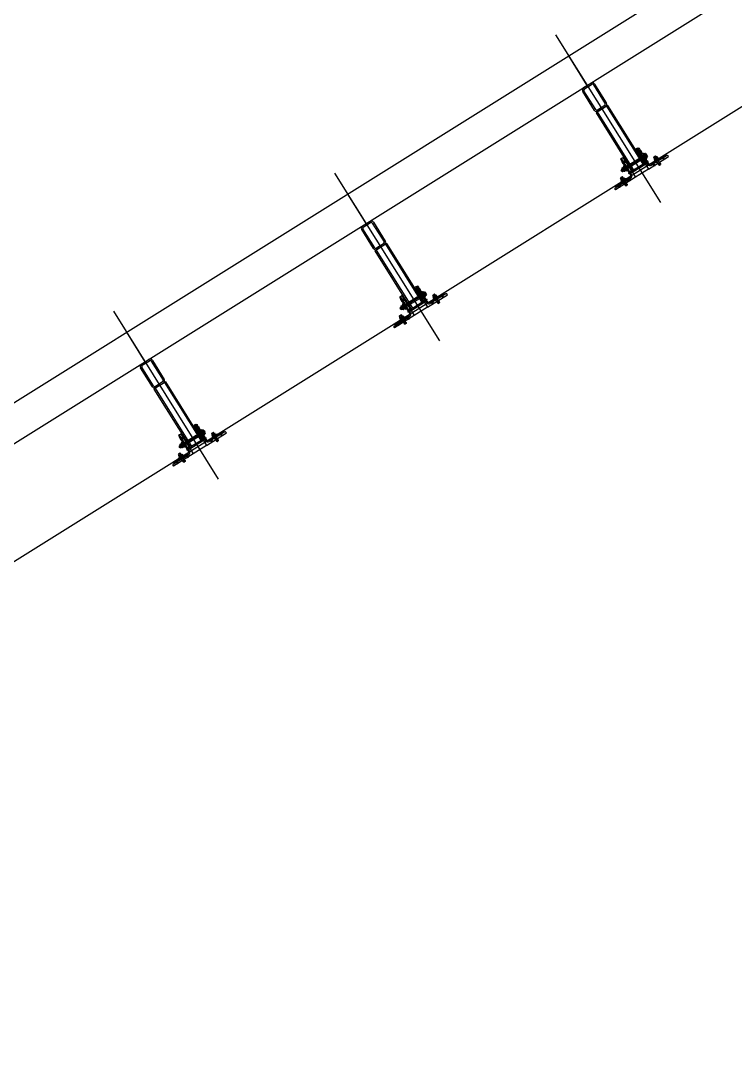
# Model space of a CAD drawing. Extents: x 809487 to 809680, y 818779 to 819225.
# Drawn here: x 809531.43 to 809535.54, y 819038.78 to 819044.81 of the extents above; entities that cross this region are included whole.
import ezdxf

# ---------------------------------------------------------------- set-up
doc = ezdxf.new("R2010")
doc.units = 0
for name, color, linetype in [('Default', 7, 'Continuous'), ('F-Glazing', 7, 'Continuous'), ('MAJ223__', 7, 'Continuous'), ('MAJ292_1', 7, 'Continuous'), ('MAJ292__', 7, 'Continuous'), ('MAJ314__scope', 7, 'Continuous'), ('MAJ318__', 7, 'Continuous'), ('MAJ322__', 7, 'Continuous'), ('MAJ325__', 7, 'Continuous'), ('MAJ520__', 7, 'Continuous'), ('WELDING', 7, 'Continuous')]:
    doc.layers.add(name, color=color, linetype=linetype)

# ---------------------------------------------------------------- blocks, each defined once
blk = doc.blocks.new('A$C62E2240C')
at = {"layer": 'MAJ223__'}
for p, q in [((-0.005, -0.01), (0.0181, -0.01)), ((0.005, -0.0058), (0.0135, -0.0058)), ((0.005, -0.0142), (0.0135, -0.0142)), ((0.0127, -0.005), (0.0127, -0.015))]:
    blk.add_line(p, q, dxfattribs=at)
blk.add_lwpolyline([(0, 0), (0.005, -0.005), (0.005, -0.015), (0, -0.02)], close=True, dxfattribs=at)
for points in [[(0, -0.0113), (0.0033, -0.0113), (0.0033, -0.0088), (0, -0.0088)], [(0.005, -0.005), (0.0127, -0.005), (0.0135, -0.0058), (0.0135, -0.0142), (0.0127, -0.015), (0.005, -0.015)]]:
    blk.add_lwpolyline(points, dxfattribs=at)
blk = doc.blocks.new('TM12NUT')
at = {"layer": 'Default'}
for p, q in [((0.0078, 0), (-0.0078, 0)), ((-0.0104, -0.0015), (-0.0104, -0.0085)), ((-0.0078, -0.01), (0.0078, -0.01)), ((-0.0052, -0.0085), (-0.0052, -0.0015)), ((0.0052, -0.0085), (0.0052, -0.0015)), ((0.0104, -0.0085), (0.0104, -0.0015))]:
    blk.add_line(p, q, dxfattribs=at)
for centre, radius, start, end in [((0, -0.0098), 0.00979, 57.79577, 122.20423), ((0.0078, -0.003), 0.00301, 30, 150), ((-0.0078, -0.003), 0.00301, 30, 150), ((-0.0078, -0.007), 0.00301, 210, 330), ((0, -0.0002), 0.00979, 237.79577, 302.20423), ((0.0078, -0.007), 0.00301, 210, 330)]:
    blk.add_arc(centre, radius, start, end, dxfattribs=at)
blk = doc.blocks.new('M12_WASH')
at = {"layer": 'Default'}
for p, q in [((0.0025, 0.0016), (0, 0.0009)), ((0, -0.0016), (0.0025, -0.0009))]:
    blk.add_line(p, q, dxfattribs=at)
blk.add_lwpolyline([(0, -0.012), (0.0025, -0.012), (0.0025, 0.012), (0, 0.012)], close=True, dxfattribs=at)
blk = doc.blocks.new('A$C392C4054')
at = {"layer": 'Default'}
for p, q in [((0.013, 0.05), (0, 0.05)), ((0.013, 0.047), (0, 0.047)), ((0.0016, 0.0468), (0.0016, 0)), ((0.0114, 0.0468), (0.0114, 0))]:
    blk.add_line(p, q, dxfattribs=at)
at = {"layer": 'MAJ292_1'}
for p, q in [((0.0005, 0.047), (0.0005, 0.0468)), ((0.0125, 0.047), (0.0125, 0.0468))]:
    blk.add_line(p, q, dxfattribs=at)
at = {"layer": 'MAJ318__'}
for p, q in [((0, 0.0517), (0.003, 0.057)), ((0, 0.0468), (0, 0.0517)), ((0.013, 0.0515), (0, 0.0515)), ((0.013, 0.0468), (0, 0.0468)), ((0.0005, 0.0468), (0.0005, 0.0011)), ((0.0005, 0.0011), (0.0016, 0)), ((0.0125, 0.0011), (0.0005, 0.0011)), ((0.0054, 0), (0.0016, 0)), ((0.01, 0.057), (0.003, 0.057)), ((0.0065, 0.0011), (0.0054, 0)), ((0.0065, 0.0011), (0.0076, 0)), ((0.0114, 0), (0.0076, 0)), ((0.013, 0.0517), (0.01, 0.057)), ((0.0114, 0), (0.0125, 0.0011)), ((0.0125, 0.0468), (0.0125, 0.0011)), ((0.013, 0.0468), (0.013, 0.0517))]:
    blk.add_line(p, q, dxfattribs=at)
blk = doc.blocks.new('M06MC13')
at = {"layer": 'Default'}
for p, q in [((-0.005, 0), (0.018, 0)), ((0.003, 0.0025), (0.013, 0.0025)), ((0.0125, -0.003), (0.0125, 0.003)), ((0.003, -0.0025), (0.013, -0.0025))]:
    blk.add_line(p, q, dxfattribs=at)
blk.add_lwpolyline([(0, -0.006), (0.003, -0.003), (0.003, 0.003), (0, 0.006)], close=True, dxfattribs=at)
for points in [[(0, 0.00075), (0.002, 0.00075), (0.002, -0.00075), (0, -0.00075)], [(0.003, -0.003), (0.0125, -0.003), (0.013, -0.0025), (0.013, 0.0025), (0.0125, 0.003), (0.003, 0.003)]]:
    blk.add_lwpolyline(points, dxfattribs=at)
blk = doc.blocks.new('M12HB160')
at = {"layer": 'Default'}
for p, q in [((-0.013, 0), (0.165, 0)), ((0.125, 0.005), (0.16, 0.005)), ((0.159, -0.006), (0.159, 0.006)), ((0.125, -0.005), (0.16, -0.005))]:
    blk.add_line(p, q, dxfattribs=at)
blk.add_lwpolyline([(-0.0065, -0.012), (-0.008, -0.0105), (-0.008, 0.0105), (-0.0065, 0.012), (0, 0.012), (0, -0.012)], close=True, dxfattribs=at)
for points in [[(-0.0064, 0.006), (0, 0.006), (0, 0.012), (-0.0064, 0.012)], [(0, -0.006), (0.159, -0.006), (0.16, -0.005), (0.16, 0.005), (0.159, 0.006), (0, 0.006)], [(0.124, -0.006), (0.125, -0.005), (0.125, 0.005), (0.124, 0.006)], [(-0.0064, -0.012), (0, -0.012), (0, -0.006), (-0.0064, -0.006)]]:
    blk.add_lwpolyline(points, dxfattribs=at)
for centre, radius, start, end in [((-0.0044, 0.009), 0.0036, 123.62643, 236.37357), ((0.004, 0), 0.012, 150, 210), ((-0.0044, -0.009), 0.0036, 123.62643, 236.37357)]:
    blk.add_arc(centre, radius, start, end, dxfattribs=at)
blk = doc.blocks.new('M12_NUT1')
at = {"layer": 'Default'}
blk.add_lwpolyline([(0.01, 0.0105), (0.01, -0.0105), (0.0085, -0.012), (0.0015, -0.012), (0, -0.0105), (0, 0.0105), (0.0015, 0.012), (0.0085, 0.012)], close=True, dxfattribs=at)
for points in [[(0.0016, 0.006), (0.0084, 0.006)], [(0.0016, 0.006), (0.0084, 0.006)], [(0.0084, -0.006), (0.0016, -0.006)], [(0.0084, -0.006), (0.0016, -0.006)]]:
    blk.add_lwpolyline(points, dxfattribs=at)
for centre, radius, start, end in [((0.0036, 0.009), 0.0036, 123.62643, 236.37357), ((0.012, 0), 0.012, 150, 210), ((0.0064, 0.009), 0.0036, 303.62643, 56.37357), ((-0.002, 0), 0.012, 330, 30), ((0.0036, -0.009), 0.0036, 123.62643, 236.37357), ((0.0064, -0.009), 0.0036, 303.62643, 56.37357)]:
    blk.add_arc(centre, radius, start, end, dxfattribs=at)

msp = doc.modelspace()

# ---------------------------------------------------------------- linework, layer by layer
at = {"layer": 'F-Glazing'}
for p, q in [((809534.5111, 819044.7326), (809535.1142, 819043.7675)), ((809534.9588, 819043.9557), (809535.0131, 819043.9896)), ((809533.239, 819043.9377), (809533.8421, 819042.9726)), ((809535.0463, 819043.9609), (809534.97, 819043.9132)), ((809535.0463, 819043.9609), (809535.0463, 819043.9609)), ((809533.6867, 819043.1608), (809533.741, 819043.1947)), ((809531.967, 819043.1428), (809532.57, 819042.1777)), ((809533.7743, 819043.166), (809533.698, 819043.1184)), ((809533.7743, 819043.166), (809533.7743, 819043.166)), ((809532.4147, 819042.366), (809532.4689, 819042.3999)), ((809532.5022, 819042.3712), (809532.4259, 819042.3235)), ((809532.5022, 819042.3712), (809532.5022, 819042.3712))]:
    msp.add_line(p, q, dxfattribs=at)
for points in [[(809535.0241, 819043.9871), (809535.0283, 819043.9897), (809534.9712, 819044.0717), (809534.9755, 819044.0743)], [(809534.9563, 819043.9447), (809534.952, 819043.942), (809534.9034, 819044.0293), (809534.8992, 819044.0267)], [(809533.752, 819043.1922), (809533.7563, 819043.1948), (809533.6992, 819043.2768), (809533.7034, 819043.2795)], [(809533.6842, 819043.1498), (809533.68, 819043.1472), (809533.6313, 819043.2344), (809533.6271, 819043.2318)], [(809532.48, 819042.3973), (809532.4842, 819042.4), (809532.4271, 819042.4819), (809532.4313, 819042.4846)], [(809532.4121, 819042.3549), (809532.4079, 819042.3523), (809532.3592, 819042.4395), (809532.355, 819042.4369)]]:
    msp.add_lwpolyline(points, close=True, dxfattribs=at)
at = {"layer": 'MAJ223__'}
for points in [[(809535.0113, 819044.05), (809535.0109, 819044.0479), (809535.0129, 819044.0475), (809535.0124, 819044.0454), (809535.0145, 819044.0449), (809535.014, 819044.0428), (809535.0161, 819044.0424), (809535.0156, 819044.0403), (809535.0177, 819044.0398), (809535.0172, 819044.0378), (809535.0193, 819044.0373), (809535.0188, 819044.0352), (809535.0209, 819044.0347), (809535.0204, 819044.0327), (809535.0225, 819044.0322), (809535.022, 819044.0301), (809535.024, 819044.0296), (809535.0236, 819044.0276), (809535.0256, 819044.0271), (809535.0252, 819044.025), (809535.0272, 819044.0246), (809535.0267, 819044.0225), (809535.0288, 819044.022), (809535.0283, 819044.0199), (809535.0304, 819044.0195), (809535.0299, 819044.0174), (809535.0248, 819044.0142), (809535.0042, 819044.0473), (809535.0093, 819044.0505)], [(809534.9053, 819043.9838), (809534.9074, 819043.9833), (809534.9069, 819043.9812), (809534.909, 819043.9807), (809534.9085, 819043.9787), (809534.9106, 819043.9782), (809534.9101, 819043.9761), (809534.9122, 819043.9756), (809534.9117, 819043.9736), (809534.9137, 819043.9731), (809534.9133, 819043.971), (809534.9153, 819043.9706), (809534.9149, 819043.9685), (809534.9169, 819043.968), (809534.9164, 819043.9659), (809534.9185, 819043.9655), (809534.918, 819043.9634), (809534.9201, 819043.9629), (809534.9196, 819043.9609), (809534.9217, 819043.9604), (809534.9212, 819043.9583), (809534.9233, 819043.9578), (809534.9228, 819043.9558), (809534.9249, 819043.9553), (809534.9244, 819043.9532), (809534.9265, 819043.9527), (809534.9316, 819043.9559), (809534.9109, 819043.989), (809534.9058, 819043.9858)], [(809533.7393, 819043.2551), (809533.7388, 819043.253), (809533.7408, 819043.2526), (809533.7404, 819043.2505), (809533.7424, 819043.25), (809533.742, 819043.248), (809533.744, 819043.2475), (809533.7435, 819043.2454), (809533.7456, 819043.2449), (809533.7451, 819043.2429), (809533.7472, 819043.2424), (809533.7467, 819043.2403), (809533.7488, 819043.2399), (809533.7483, 819043.2378), (809533.7504, 819043.2373), (809533.7499, 819043.2352), (809533.752, 819043.2348), (809533.7515, 819043.2327), (809533.7536, 819043.2322), (809533.7531, 819043.2302), (809533.7552, 819043.2297), (809533.7547, 819043.2276), (809533.7567, 819043.2271), (809533.7563, 819043.2251), (809533.7583, 819043.2246), (809533.7579, 819043.2225), (809533.7528, 819043.2193), (809533.7321, 819043.2524), (809533.7372, 819043.2556)], [(809533.6332, 819043.1889), (809533.6353, 819043.1884), (809533.6348, 819043.1863), (809533.6369, 819043.1859), (809533.6364, 819043.1838), (809533.6385, 819043.1833), (809533.638, 819043.1812), (809533.6401, 819043.1808), (809533.6396, 819043.1787), (809533.6417, 819043.1782), (809533.6412, 819043.1762), (809533.6433, 819043.1757), (809533.6428, 819043.1736), (809533.6449, 819043.1731), (809533.6444, 819043.1711), (809533.6464, 819043.1706), (809533.646, 819043.1685), (809533.648, 819043.168), (809533.6476, 819043.166), (809533.6496, 819043.1655), (809533.6491, 819043.1634), (809533.6512, 819043.163), (809533.6507, 819043.1609), (809533.6528, 819043.1604), (809533.6523, 819043.1583), (809533.6544, 819043.1579), (809533.6595, 819043.161), (809533.6388, 819043.1941), (809533.6337, 819043.1909)], [(809532.4672, 819042.4602), (809532.4667, 819042.4582), (809532.4688, 819042.4577), (809532.4683, 819042.4556), (809532.4704, 819042.4551), (809532.4699, 819042.4531), (809532.472, 819042.4526), (809532.4715, 819042.4505), (809532.4735, 819042.4501), (809532.4731, 819042.448), (809532.4751, 819042.4475), (809532.4747, 819042.4454), (809532.4767, 819042.445), (809532.4762, 819042.4429), (809532.4783, 819042.4424), (809532.4778, 819042.4404), (809532.4799, 819042.4399), (809532.4794, 819042.4378), (809532.4815, 819042.4373), (809532.481, 819042.4353), (809532.4831, 819042.4348), (809532.4826, 819042.4327), (809532.4847, 819042.4323), (809532.4842, 819042.4302), (809532.4863, 819042.4297), (809532.4858, 819042.4276), (809532.4807, 819042.4245), (809532.46, 819042.4575), (809532.4651, 819042.4607)], [(809532.3612, 819042.394), (809532.3632, 819042.3935), (809532.3628, 819042.3915), (809532.3648, 819042.391), (809532.3644, 819042.3889), (809532.3664, 819042.3884), (809532.3659, 819042.3864), (809532.368, 819042.3859), (809532.3675, 819042.3838), (809532.3696, 819042.3833), (809532.3691, 819042.3813), (809532.3712, 819042.3808), (809532.3707, 819042.3787), (809532.3728, 819042.3783), (809532.3723, 819042.3762), (809532.3744, 819042.3757), (809532.3739, 819042.3736), (809532.376, 819042.3732), (809532.3755, 819042.3711), (809532.3776, 819042.3706), (809532.3771, 819042.3686), (809532.3791, 819042.3681), (809532.3787, 819042.366), (809532.3807, 819042.3655), (809532.3803, 819042.3635), (809532.3823, 819042.363), (809532.3874, 819042.3662), (809532.3667, 819042.3992), (809532.3617, 819042.3961)]]:
    msp.add_lwpolyline(points, close=True, dxfattribs=at)
at = {"layer": 'MAJ292__'}
for p, q in [((809534.7505, 819044.2891), (809534.9631, 819043.9489)), ((809534.8047, 819044.3231), (809535.0173, 819043.9828)), ((809533.4784, 819043.4943), (809533.691, 819043.154)), ((809533.5327, 819043.5282), (809533.7453, 819043.188)), ((809532.2606, 819042.7333), (809532.4732, 819042.3931)), ((809532.2063, 819042.6994), (809532.4189, 819042.3592))]:
    msp.add_line(p, q, dxfattribs=at)
for points in [[(809534.6725, 819044.4291), (809534.7132, 819044.4545)], [(809534.7352, 819044.2985), (809534.6674, 819044.407)], [(809534.742, 819044.3027), (809534.6742, 819044.4113)], [(809534.6767, 819044.4223), (809534.7174, 819044.4477)], [(809534.7284, 819044.4452), (809534.7963, 819044.3366)], [(809534.7352, 819044.4494), (809534.803, 819044.3409)], [(809534.7937, 819044.3256), (809534.753, 819044.3002)], [(809534.798, 819044.3188), (809534.7572, 819044.2934)], [(809534.9833, 819044.0807), (809534.9748, 819044.0754), (809535.0463, 819043.9609), (809535.1608, 819044.0325), (809535.1582, 819044.0367)], [(809535.0416, 819043.9874), (809534.9833, 819044.0807)], [(809535.1513, 819044.0383), (809535.0623, 819043.9827)], [(809534.89, 819044.0224), (809534.8985, 819044.0277), (809534.97, 819043.9132), (809534.8555, 819043.8417), (809534.8529, 819043.8459)], [(809534.9483, 819043.9291), (809534.89, 819044.0224)], [(809534.8545, 819043.8528), (809534.9435, 819043.9085)], [(809533.4631, 819043.5036), (809533.3953, 819043.6121)], [(809533.4004, 819043.6342), (809533.4411, 819043.6596)], [(809533.4699, 819043.5078), (809533.4021, 819043.6164)], [(809533.4046, 819043.6274), (809533.4453, 819043.6528)], [(809533.4564, 819043.6503), (809533.5242, 819043.5417)], [(809533.4631, 819043.6545), (809533.531, 819043.546)], [(809533.5216, 819043.5307), (809533.4809, 819043.5053)], [(809533.5259, 819043.5239), (809533.4852, 819043.4985)], [(809533.7112, 819043.2858), (809533.7027, 819043.2805), (809533.7743, 819043.166), (809533.8888, 819043.2376), (809533.8861, 819043.2418)], [(809533.7695, 819043.1925), (809533.7112, 819043.2858)], [(809533.6179, 819043.2275), (809533.6264, 819043.2328), (809533.698, 819043.1184), (809533.5835, 819043.0468), (809533.5808, 819043.0511)], [(809533.6762, 819043.1343), (809533.6179, 819043.2275)], [(809533.8792, 819043.2434), (809533.7902, 819043.1878)], [(809533.5824, 819043.0579), (809533.6715, 819043.1136)], [(809532.1283, 819042.8393), (809532.169, 819042.8647)], [(809532.1326, 819042.8325), (809532.1733, 819042.858)], [(809532.1843, 819042.8554), (809532.2521, 819042.7469)], [(809532.1911, 819042.8597), (809532.2589, 819042.7511)], [(809532.1911, 819042.7087), (809532.1232, 819042.8173)], [(809532.1978, 819042.7129), (809532.13, 819042.8215)], [(809532.2496, 819042.7358), (809532.2089, 819042.7104)], [(809532.2538, 819042.7291), (809532.2131, 819042.7036)], [(809532.4391, 819042.491), (809532.4307, 819042.4857), (809532.5022, 819042.3712), (809532.6167, 819042.4427), (809532.614, 819042.4469)], [(809532.4974, 819042.3977), (809532.4391, 819042.491)], [(809532.3459, 819042.4327), (809532.3543, 819042.438), (809532.4259, 819042.3235), (809532.3114, 819042.2519), (809532.3087, 819042.2562)], [(809532.4042, 819042.3394), (809532.3459, 819042.4327)], [(809532.6072, 819042.4485), (809532.5181, 819042.3929)], [(809532.3103, 819042.2631), (809532.3994, 819042.3187)]]:
    msp.add_lwpolyline(points, dxfattribs=at)
for points in [[(809534.8115, 819044.3273), (809534.7437, 819044.2849), (809534.9563, 819043.9447), (809535.0241, 819043.9871)], [(809533.5394, 819043.5324), (809533.4716, 819043.49), (809533.6842, 819043.1498), (809533.752, 819043.1922)], [(809532.2674, 819042.7375), (809532.1995, 819042.6951), (809532.4121, 819042.3549), (809532.48, 819042.3973)]]:
    msp.add_lwpolyline(points, close=True, dxfattribs=at)
for centre, radius, start, end in [((809534.7216, 819044.4409), 0.016, 32, 122), ((809534.6809, 819044.4155), 0.016, 122, 212), ((809534.6809, 819044.4155), 0.008, 122, 212), ((809534.7216, 819044.4409), 0.008, 32, 122), ((809534.7895, 819044.3324), 0.008, 302, 32), ((809534.7895, 819044.3324), 0.016, 302, 32), ((809534.7488, 819044.3069), 0.016, 212, 302), ((809534.7488, 819044.3069), 0.008, 212, 302), ((809535.1539, 819044.0341), 0.005, 32, 122), ((809535.0543, 819043.9954), 0.015, 212, 302), ((809534.9356, 819043.9212), 0.015, 302, 32), ((809534.8571, 819043.8486), 0.005, 122, 212), ((809533.4089, 819043.6206), 0.016, 122, 212), ((809533.4089, 819043.6206), 0.008, 122, 212), ((809533.4496, 819043.6461), 0.016, 32, 122), ((809533.4496, 819043.6461), 0.008, 32, 122), ((809533.4767, 819043.5121), 0.016, 212, 302), ((809533.4767, 819043.5121), 0.008, 212, 302), ((809533.5174, 819043.5375), 0.008, 302, 32), ((809533.5174, 819043.5375), 0.016, 302, 32), ((809533.7822, 819043.2005), 0.015, 212, 302), ((809533.8819, 819043.2392), 0.005, 32, 122), ((809533.6635, 819043.1263), 0.015, 302, 32), ((809533.5851, 819043.0537), 0.005, 122, 212), ((809532.1368, 819042.8257), 0.016, 122, 212), ((809532.1368, 819042.8257), 0.008, 122, 212), ((809532.1775, 819042.8512), 0.016, 32, 122), ((809532.1775, 819042.8512), 0.008, 32, 122), ((809532.2046, 819042.7172), 0.016, 212, 302), ((809532.2046, 819042.7172), 0.008, 212, 302), ((809532.2453, 819042.7426), 0.008, 302, 32), ((809532.2453, 819042.7426), 0.016, 302, 32), ((809532.6098, 819042.4443), 0.005, 32, 122), ((809532.5102, 819042.4056), 0.015, 212, 302), ((809532.3914, 819042.3314), 0.015, 302, 32), ((809532.313, 819042.2588), 0.005, 122, 212)]:
    msp.add_arc(centre, radius, start, end, dxfattribs=at)
at = {"layer": 'MAJ314__scope'}
for p, q in [((809534.6928, 819044.4418), (809534.5868, 819044.6114)), ((809533.4207, 819043.6469), (809533.3148, 819043.8165)), ((809532.1487, 819042.852), (809532.0427, 819043.0216))]:
    msp.add_line(p, q, dxfattribs=at)
for points in [[(809539.9295, 819047.9499), (809511.6743, 819030.2941)], [(809540.0355, 819047.7803), (809511.7803, 819030.1244)], [(809539.7694, 819046.9358), (809512.0836, 819029.6358)]]:
    msp.add_lwpolyline(points, dxfattribs=at)
at = {"layer": 'MAJ322__'}
for points in [[(809535.0416, 819043.9874), (809534.9843, 819044.0791), (809534.9907, 819044.0831), (809534.9902, 819044.081), (809534.9923, 819044.0805), (809534.9918, 819044.0785), (809534.9938, 819044.078), (809534.9934, 819044.0759), (809534.9954, 819044.0754), (809534.995, 819044.0734), (809534.997, 819044.0729), (809534.9965, 819044.0708), (809534.9986, 819044.0703), (809534.9981, 819044.0683), (809535.0002, 819044.0678), (809534.9997, 819044.0657), (809535.0018, 819044.0653), (809535.0013, 819044.0632), (809535.0034, 819044.0627), (809535.0029, 819044.0606), (809535.005, 819044.0602), (809535.0045, 819044.0581), (809535.0066, 819044.0576), (809535.0061, 819044.0556), (809535.0081, 819044.0551), (809535.0077, 819044.053), (809535.0097, 819044.0525), (809535.0093, 819044.0505), (809535.0113, 819044.05), (809535.0109, 819044.0479), (809535.0129, 819044.0475), (809535.0124, 819044.0454), (809535.0145, 819044.0449), (809535.014, 819044.0428), (809535.0161, 819044.0424), (809535.0156, 819044.0403), (809535.0177, 819044.0398), (809535.0172, 819044.0378), (809535.0193, 819044.0373), (809535.0188, 819044.0352), (809535.0209, 819044.0347), (809535.0204, 819044.0327), (809535.0225, 819044.0322), (809535.022, 819044.0301), (809535.024, 819044.0296), (809535.0236, 819044.0276), (809535.0256, 819044.0271), (809535.0252, 819044.025), (809535.0272, 819044.0246), (809535.0267, 819044.0225), (809535.0288, 819044.022), (809535.0283, 819044.0199), (809535.0304, 819044.0195), (809535.0299, 819044.0174), (809535.032, 819044.0169), (809535.0315, 819044.0149), (809535.0336, 819044.0144), (809535.0331, 819044.0123), (809535.0352, 819044.0118), (809535.0347, 819044.0098), (809535.0368, 819044.0093), (809535.0363, 819044.0072), (809535.0384, 819044.0067), (809535.0379, 819044.0047), (809535.0399, 819044.0042), (809535.0395, 819044.0021), (809535.0415, 819044.0017), (809535.0411, 819043.9996), (809535.0431, 819043.9991), (809535.0426, 819043.997), (809535.0447, 819043.9966), (809535.0442, 819043.9945), (809535.0463, 819043.994), (809535.0458, 819043.992), (809535.0459, 819043.9919), (809535.0479, 819043.9914)], [(809535.1434, 819044.0404), (809535.1466, 819044.0353), (809535.0619, 819043.9824), (809535.0587, 819043.9875)], [(809534.9483, 819043.9291), (809534.891, 819044.0208), (809534.8847, 819044.0168), (809534.8867, 819044.0164), (809534.8862, 819044.0143), (809534.8883, 819044.0138), (809534.8878, 819044.0117), (809534.8899, 819044.0113), (809534.8894, 819044.0092), (809534.8915, 819044.0087), (809534.891, 819044.0067), (809534.8931, 819044.0062), (809534.8926, 819044.0041), (809534.8947, 819044.0036), (809534.8942, 819044.0016), (809534.8963, 819044.0011), (809534.8958, 819043.999), (809534.8978, 819043.9985), (809534.8974, 819043.9965), (809534.8994, 819043.996), (809534.899, 819043.9939), (809534.901, 819043.9935), (809534.9006, 819043.9914), (809534.9026, 819043.9909), (809534.9021, 819043.9888), (809534.9042, 819043.9884), (809534.9037, 819043.9863), (809534.9058, 819043.9858), (809534.9053, 819043.9838), (809534.9074, 819043.9833), (809534.9069, 819043.9812), (809534.909, 819043.9807), (809534.9085, 819043.9787), (809534.9106, 819043.9782), (809534.9101, 819043.9761), (809534.9122, 819043.9756), (809534.9117, 819043.9736), (809534.9137, 819043.9731), (809534.9133, 819043.971), (809534.9153, 819043.9706), (809534.9149, 819043.9685), (809534.9169, 819043.968), (809534.9164, 819043.9659), (809534.9185, 819043.9655), (809534.918, 819043.9634), (809534.9201, 819043.9629), (809534.9196, 819043.9609), (809534.9217, 819043.9604), (809534.9212, 819043.9583), (809534.9233, 819043.9578), (809534.9228, 819043.9558), (809534.9249, 819043.9553), (809534.9244, 819043.9532), (809534.9265, 819043.9527), (809534.926, 819043.9507), (809534.9281, 819043.9502), (809534.9276, 819043.9481), (809534.9296, 819043.9477), (809534.9292, 819043.9456), (809534.9312, 819043.9451), (809534.9308, 819043.943), (809534.9328, 819043.9426), (809534.9323, 819043.9405), (809534.9344, 819043.94), (809534.9339, 819043.938), (809534.936, 819043.9375), (809534.9355, 819043.9354), (809534.9376, 819043.9349), (809534.9371, 819043.9329), (809534.9392, 819043.9324), (809534.9387, 819043.9303), (809534.9408, 819043.9299), (809534.9403, 819043.9278), (809534.9424, 819043.9273), (809534.9424, 819043.9272), (809534.9419, 819043.9252)], [(809534.856, 819043.8609), (809534.8592, 819043.8558), (809534.9439, 819043.9087), (809534.9407, 819043.9138)], [(809533.7695, 819043.1925), (809533.7122, 819043.2842), (809533.7186, 819043.2882), (809533.7181, 819043.2861), (809533.7202, 819043.2856), (809533.7197, 819043.2836), (809533.7218, 819043.2831), (809533.7213, 819043.281), (809533.7234, 819043.2806), (809533.7229, 819043.2785), (809533.7249, 819043.278), (809533.7245, 819043.2759), (809533.7265, 819043.2755), (809533.7261, 819043.2734), (809533.7281, 819043.2729), (809533.7276, 819043.2709), (809533.7297, 819043.2704), (809533.7292, 819043.2683), (809533.7313, 819043.2678), (809533.7308, 819043.2658), (809533.7329, 819043.2653), (809533.7324, 819043.2632), (809533.7345, 819043.2627), (809533.734, 819043.2607), (809533.7361, 819043.2602), (809533.7356, 819043.2581), (809533.7377, 819043.2577), (809533.7372, 819043.2556), (809533.7393, 819043.2551), (809533.7388, 819043.253), (809533.7408, 819043.2526), (809533.7404, 819043.2505), (809533.7424, 819043.25), (809533.742, 819043.248), (809533.744, 819043.2475), (809533.7435, 819043.2454), (809533.7456, 819043.2449), (809533.7451, 819043.2429), (809533.7472, 819043.2424), (809533.7467, 819043.2403), (809533.7488, 819043.2399), (809533.7483, 819043.2378), (809533.7504, 819043.2373), (809533.7499, 819043.2352), (809533.752, 819043.2348), (809533.7515, 819043.2327), (809533.7536, 819043.2322), (809533.7531, 819043.2302), (809533.7552, 819043.2297), (809533.7547, 819043.2276), (809533.7567, 819043.2271), (809533.7563, 819043.2251), (809533.7583, 819043.2246), (809533.7579, 819043.2225), (809533.7599, 819043.222), (809533.7594, 819043.22), (809533.7615, 819043.2195), (809533.761, 819043.2174), (809533.7631, 819043.217), (809533.7626, 819043.2149), (809533.7647, 819043.2144), (809533.7642, 819043.2123), (809533.7663, 819043.2119), (809533.7658, 819043.2098), (809533.7679, 819043.2093), (809533.7674, 819043.2073), (809533.7695, 819043.2068), (809533.769, 819043.2047), (809533.7711, 819043.2042), (809533.7706, 819043.2022), (809533.7726, 819043.2017), (809533.7722, 819043.1996), (809533.7742, 819043.1991), (809533.7738, 819043.1971), (809533.7738, 819043.197), (809533.7759, 819043.1965)], [(809533.6762, 819043.1343), (809533.6189, 819043.2259), (809533.6126, 819043.2219), (809533.6146, 819043.2215), (809533.6142, 819043.2194), (809533.6162, 819043.2189), (809533.6158, 819043.2169), (809533.6178, 819043.2164), (809533.6174, 819043.2143), (809533.6194, 819043.2138), (809533.6189, 819043.2118), (809533.621, 819043.2113), (809533.6205, 819043.2092), (809533.6226, 819043.2088), (809533.6221, 819043.2067), (809533.6242, 819043.2062), (809533.6237, 819043.2041), (809533.6258, 819043.2037), (809533.6253, 819043.2016), (809533.6274, 819043.2011), (809533.6269, 819043.1991), (809533.629, 819043.1986), (809533.6285, 819043.1965), (809533.6305, 819043.196), (809533.6301, 819043.194), (809533.6321, 819043.1935), (809533.6317, 819043.1914), (809533.6337, 819043.1909), (809533.6332, 819043.1889), (809533.6353, 819043.1884), (809533.6348, 819043.1863), (809533.6369, 819043.1859), (809533.6364, 819043.1838), (809533.6385, 819043.1833), (809533.638, 819043.1812), (809533.6401, 819043.1808), (809533.6396, 819043.1787), (809533.6417, 819043.1782), (809533.6412, 819043.1762), (809533.6433, 819043.1757), (809533.6428, 819043.1736), (809533.6449, 819043.1731), (809533.6444, 819043.1711), (809533.6464, 819043.1706), (809533.646, 819043.1685), (809533.648, 819043.168), (809533.6476, 819043.166), (809533.6496, 819043.1655), (809533.6491, 819043.1634), (809533.6512, 819043.163), (809533.6507, 819043.1609), (809533.6528, 819043.1604), (809533.6523, 819043.1583), (809533.6544, 819043.1579), (809533.6539, 819043.1558), (809533.656, 819043.1553), (809533.6555, 819043.1533), (809533.6576, 819043.1528), (809533.6571, 819043.1507), (809533.6592, 819043.1502), (809533.6587, 819043.1482), (809533.6608, 819043.1477), (809533.6603, 819043.1456), (809533.6623, 819043.1451), (809533.6619, 819043.1431), (809533.6639, 819043.1426), (809533.6635, 819043.1405), (809533.6655, 819043.1401), (809533.665, 819043.138), (809533.6671, 819043.1375), (809533.6666, 819043.1354), (809533.6687, 819043.135), (809533.6682, 819043.1329), (809533.6703, 819043.1324), (809533.6703, 819043.1323), (809533.6699, 819043.1303)], [(809533.8713, 819043.2455), (809533.8745, 819043.2405), (809533.7898, 819043.1875), (809533.7866, 819043.1926)], [(809533.584, 819043.066), (809533.5871, 819043.0609), (809533.6718, 819043.1138), (809533.6686, 819043.1189)], [(809532.4974, 819042.3977), (809532.4402, 819042.4893), (809532.4465, 819042.4933), (809532.446, 819042.4912), (809532.4481, 819042.4908), (809532.4476, 819042.4887), (809532.4497, 819042.4882), (809532.4492, 819042.4862), (809532.4513, 819042.4857), (809532.4508, 819042.4836), (809532.4529, 819042.4831), (809532.4524, 819042.4811), (809532.4545, 819042.4806), (809532.454, 819042.4785), (809532.4561, 819042.478), (809532.4556, 819042.476), (809532.4576, 819042.4755), (809532.4572, 819042.4734), (809532.4592, 819042.473), (809532.4588, 819042.4709), (809532.4608, 819042.4704), (809532.4603, 819042.4683), (809532.4624, 819042.4679), (809532.4619, 819042.4658), (809532.464, 819042.4653), (809532.4635, 819042.4633), (809532.4656, 819042.4628), (809532.4651, 819042.4607), (809532.4672, 819042.4602), (809532.4667, 819042.4582), (809532.4688, 819042.4577), (809532.4683, 819042.4556), (809532.4704, 819042.4551), (809532.4699, 819042.4531), (809532.472, 819042.4526), (809532.4715, 819042.4505), (809532.4735, 819042.4501), (809532.4731, 819042.448), (809532.4751, 819042.4475), (809532.4747, 819042.4454), (809532.4767, 819042.445), (809532.4762, 819042.4429), (809532.4783, 819042.4424), (809532.4778, 819042.4404), (809532.4799, 819042.4399), (809532.4794, 819042.4378), (809532.4815, 819042.4373), (809532.481, 819042.4353), (809532.4831, 819042.4348), (809532.4826, 819042.4327), (809532.4847, 819042.4323), (809532.4842, 819042.4302), (809532.4863, 819042.4297), (809532.4858, 819042.4276), (809532.4878, 819042.4272), (809532.4874, 819042.4251), (809532.4894, 819042.4246), (809532.489, 819042.4226), (809532.491, 819042.4221), (809532.4906, 819042.42), (809532.4926, 819042.4195), (809532.4921, 819042.4175), (809532.4942, 819042.417), (809532.4937, 819042.4149), (809532.4958, 819042.4144), (809532.4953, 819042.4124), (809532.4974, 819042.4119), (809532.4969, 819042.4098), (809532.499, 819042.4094), (809532.4985, 819042.4073), (809532.5006, 819042.4068), (809532.5001, 819042.4047), (809532.5022, 819042.4043), (809532.5017, 819042.4022), (809532.5017, 819042.4021), (809532.5038, 819042.4016)], [(809532.4042, 819042.3394), (809532.3469, 819042.431), (809532.3405, 819042.4271), (809532.3426, 819042.4266), (809532.3421, 819042.4245), (809532.3442, 819042.424), (809532.3437, 819042.422), (809532.3458, 819042.4215), (809532.3453, 819042.4194), (809532.3473, 819042.419), (809532.3469, 819042.4169), (809532.3489, 819042.4164), (809532.3485, 819042.4143), (809532.3505, 819042.4139), (809532.35, 819042.4118), (809532.3521, 819042.4113), (809532.3516, 819042.4093), (809532.3537, 819042.4088), (809532.3532, 819042.4067), (809532.3553, 819042.4062), (809532.3548, 819042.4042), (809532.3569, 819042.4037), (809532.3564, 819042.4016), (809532.3585, 819042.4012), (809532.358, 819042.3991), (809532.3601, 819042.3986), (809532.3596, 819042.3965), (809532.3617, 819042.3961), (809532.3612, 819042.394), (809532.3632, 819042.3935), (809532.3628, 819042.3915), (809532.3648, 819042.391), (809532.3644, 819042.3889), (809532.3664, 819042.3884), (809532.3659, 819042.3864), (809532.368, 819042.3859), (809532.3675, 819042.3838), (809532.3696, 819042.3833), (809532.3691, 819042.3813), (809532.3712, 819042.3808), (809532.3707, 819042.3787), (809532.3728, 819042.3783), (809532.3723, 819042.3762), (809532.3744, 819042.3757), (809532.3739, 819042.3736), (809532.376, 819042.3732), (809532.3755, 819042.3711), (809532.3776, 819042.3706), (809532.3771, 819042.3686), (809532.3791, 819042.3681), (809532.3787, 819042.366), (809532.3807, 819042.3655), (809532.3803, 819042.3635), (809532.3823, 819042.363), (809532.3818, 819042.3609), (809532.3839, 819042.3604), (809532.3834, 819042.3584), (809532.3855, 819042.3579), (809532.385, 819042.3558), (809532.3871, 819042.3554), (809532.3866, 819042.3533), (809532.3887, 819042.3528), (809532.3882, 819042.3507), (809532.3903, 819042.3503), (809532.3898, 819042.3482), (809532.3919, 819042.3477), (809532.3914, 819042.3457), (809532.3934, 819042.3452), (809532.393, 819042.3431), (809532.395, 819042.3426), (809532.3946, 819042.3406), (809532.3966, 819042.3401), (809532.3962, 819042.338), (809532.3982, 819042.3375), (809532.3983, 819042.3375), (809532.3978, 819042.3354)], [(809532.5992, 819042.4507), (809532.6024, 819042.4456), (809532.5177, 819042.3927), (809532.5146, 819042.3978)], [(809532.3119, 819042.2711), (809532.3151, 819042.266), (809532.3998, 819042.3189), (809532.3966, 819042.324)]]:
    msp.add_lwpolyline(points, close=True, dxfattribs=at)
for points in [[(809535.0169, 819044.0505), (809535.0127, 819044.0479), (809535.0129, 819044.0475), (809535.0124, 819044.0454), (809535.0145, 819044.0449), (809535.014, 819044.0428), (809535.0161, 819044.0424), (809535.0156, 819044.0403), (809535.0177, 819044.0398), (809535.0172, 819044.0378), (809535.0193, 819044.0373)], [(809535.0352, 819044.0231), (809535.0284, 819044.034), (809535.0257, 819044.0354), (809535.0256, 819044.0384), (809535.0183, 819044.0502)], [(809535.0193, 819044.0373), (809535.0188, 819044.0352), (809535.0209, 819044.0347), (809535.0204, 819044.0327), (809535.0225, 819044.0322), (809535.022, 819044.0301), (809535.024, 819044.0296), (809535.0236, 819044.0276), (809535.0256, 819044.0271), (809535.0252, 819044.025), (809535.0272, 819044.0246), (809535.0267, 819044.0225), (809535.0288, 819044.022), (809535.0283, 819044.0199), (809535.0304, 819044.0195), (809535.0307, 819044.019), (809535.0349, 819044.0217)], [(809534.919, 819043.9505), (809534.9122, 819043.9614), (809534.9121, 819043.9644), (809534.9095, 819043.9658), (809534.9021, 819043.9776)], [(809534.9024, 819043.979), (809534.9066, 819043.9816), (809534.9069, 819043.9812), (809534.909, 819043.9807), (809534.9085, 819043.9787), (809534.9106, 819043.9782), (809534.9101, 819043.9761), (809534.9122, 819043.9756), (809534.9117, 819043.9736), (809534.9137, 819043.9731), (809534.9133, 819043.971)], [(809534.9133, 819043.971), (809534.9153, 819043.9706), (809534.9149, 819043.9685), (809534.9169, 819043.968), (809534.9164, 819043.9659), (809534.9185, 819043.9655), (809534.918, 819043.9634), (809534.9201, 819043.9629), (809534.9196, 819043.9609), (809534.9217, 819043.9604), (809534.9212, 819043.9583), (809534.9233, 819043.9578), (809534.9228, 819043.9558), (809534.9249, 819043.9553), (809534.9244, 819043.9532), (809534.9247, 819043.9528), (809534.9204, 819043.9502)], [(809535.108, 819044.0242), (809535.1114, 819044.0187), (809535.0826, 819044.0007), (809535.0791, 819044.0062)], [(809535.0795, 819044.0076), (809535.0904, 819044.0144), (809535.0934, 819044.0145), (809535.0948, 819044.0172), (809535.1066, 819044.0245)], [(809534.8861, 819043.8856), (809534.8896, 819043.8801), (809534.9184, 819043.8981), (809534.915, 819043.9036)], [(809534.9136, 819043.9039), (809534.9026, 819043.8971), (809534.9012, 819043.8944), (809534.8982, 819043.8943), (809534.8865, 819043.887)], [(809533.7448, 819043.2556), (809533.7406, 819043.253), (809533.7408, 819043.2526), (809533.7404, 819043.2505), (809533.7424, 819043.25), (809533.742, 819043.248), (809533.744, 819043.2475), (809533.7435, 819043.2454), (809533.7456, 819043.2449), (809533.7451, 819043.2429), (809533.7472, 819043.2424)], [(809533.7632, 819043.2282), (809533.7563, 819043.2391), (809533.7537, 819043.2405), (809533.7536, 819043.2435), (809533.7462, 819043.2553)], [(809533.6303, 819043.1841), (809533.6346, 819043.1868), (809533.6348, 819043.1863), (809533.6369, 819043.1859), (809533.6364, 819043.1838), (809533.6385, 819043.1833), (809533.638, 819043.1812), (809533.6401, 819043.1808), (809533.6396, 819043.1787), (809533.6417, 819043.1782), (809533.6412, 819043.1762)], [(809533.7472, 819043.2424), (809533.7467, 819043.2403), (809533.7488, 819043.2399), (809533.7483, 819043.2378), (809533.7504, 819043.2373), (809533.7499, 819043.2352), (809533.752, 819043.2348), (809533.7515, 819043.2327), (809533.7536, 819043.2322), (809533.7531, 819043.2302), (809533.7552, 819043.2297), (809533.7547, 819043.2276), (809533.7567, 819043.2271), (809533.7563, 819043.2251), (809533.7583, 819043.2246), (809533.7586, 819043.2242), (809533.7628, 819043.2268)], [(809533.8359, 819043.2293), (809533.8394, 819043.2238), (809533.8105, 819043.2058), (809533.8071, 819043.2113)], [(809533.8074, 819043.2127), (809533.8183, 819043.2195), (809533.8213, 819043.2196), (809533.8227, 819043.2223), (809533.8345, 819043.2296)], [(809533.647, 819043.1556), (809533.6401, 819043.1665), (809533.64, 819043.1695), (809533.6374, 819043.1709), (809533.63, 819043.1827)], [(809533.6412, 819043.1762), (809533.6433, 819043.1757), (809533.6428, 819043.1736), (809533.6449, 819043.1731), (809533.6444, 819043.1711), (809533.6464, 819043.1706), (809533.646, 819043.1685), (809533.648, 819043.168), (809533.6476, 819043.166), (809533.6496, 819043.1655), (809533.6491, 819043.1634), (809533.6512, 819043.163), (809533.6507, 819043.1609), (809533.6528, 819043.1604), (809533.6523, 819043.1583), (809533.6526, 819043.1579), (809533.6484, 819043.1553)], [(809533.6141, 819043.0907), (809533.6175, 819043.0852), (809533.6463, 819043.1032), (809533.6429, 819043.1087)], [(809533.6415, 819043.109), (809533.6306, 819043.1022), (809533.6292, 819043.0995), (809533.6262, 819043.0994), (809533.6144, 819043.0921)], [(809532.4727, 819042.4608), (809532.4685, 819042.4581), (809532.4688, 819042.4577), (809532.4683, 819042.4556), (809532.4704, 819042.4551), (809532.4699, 819042.4531), (809532.472, 819042.4526), (809532.4715, 819042.4505), (809532.4735, 819042.4501), (809532.4731, 819042.448), (809532.4751, 819042.4475)], [(809532.4911, 819042.4333), (809532.4842, 819042.4443), (809532.4816, 819042.4457), (809532.4815, 819042.4487), (809532.4741, 819042.4604)], [(809532.4751, 819042.4475), (809532.4747, 819042.4454), (809532.4767, 819042.445), (809532.4762, 819042.4429), (809532.4783, 819042.4424), (809532.4778, 819042.4404), (809532.4799, 819042.4399), (809532.4794, 819042.4378), (809532.4815, 819042.4373), (809532.481, 819042.4353), (809532.4831, 819042.4348), (809532.4826, 819042.4327), (809532.4847, 819042.4323), (809532.4842, 819042.4302), (809532.4863, 819042.4297), (809532.4865, 819042.4293), (809532.4908, 819042.4319)], [(809532.5638, 819042.4344), (809532.5673, 819042.4289), (809532.5384, 819042.4109), (809532.535, 819042.4164)], [(809532.5353, 819042.4178), (809532.5463, 819042.4246), (809532.5493, 819042.4247), (809532.5507, 819042.4274), (809532.5625, 819042.4348)], [(809532.3749, 819042.3607), (809532.3681, 819042.3717), (809532.368, 819042.3747), (809532.3653, 819042.3761), (809532.3579, 819042.3878)], [(809532.3583, 819042.3892), (809532.3625, 819042.3919), (809532.3628, 819042.3915), (809532.3648, 819042.391), (809532.3644, 819042.3889), (809532.3664, 819042.3884), (809532.3659, 819042.3864), (809532.368, 819042.3859), (809532.3675, 819042.3838), (809532.3696, 819042.3833), (809532.3691, 819042.3813)], [(809532.3691, 819042.3813), (809532.3712, 819042.3808), (809532.3707, 819042.3787), (809532.3728, 819042.3783), (809532.3723, 819042.3762), (809532.3744, 819042.3757), (809532.3739, 819042.3736), (809532.376, 819042.3732), (809532.3755, 819042.3711), (809532.3776, 819042.3706), (809532.3771, 819042.3686), (809532.3791, 819042.3681), (809532.3787, 819042.366), (809532.3807, 819042.3655), (809532.3803, 819042.3635), (809532.3805, 819042.363), (809532.3763, 819042.3604)], [(809532.342, 819042.2958), (809532.3454, 819042.2903), (809532.3743, 819042.3083), (809532.3708, 819042.3138)], [(809532.3694, 819042.3142), (809532.3585, 819042.3073), (809532.3571, 819042.3047), (809532.3541, 819042.3046), (809532.3423, 819042.2972)]]:
    msp.add_lwpolyline(points, dxfattribs=at)
for centre, start, end in [((809535.0174, 819044.0497), 32, 122), ((809534.9029, 819043.9781), 122, 212), ((809535.0344, 819044.0225), 302, 32), ((809535.08, 819044.0067), 122, 212), ((809535.1071, 819044.0237), 32, 122), ((809534.9199, 819043.951), 212, 302), ((809534.887, 819043.8861), 122, 212), ((809534.9141, 819043.9031), 32, 122), ((809533.7454, 819043.2548), 32, 122), ((809533.7623, 819043.2277), 302, 32), ((809533.8079, 819043.2118), 122, 212), ((809533.8351, 819043.2288), 32, 122), ((809533.6309, 819043.1833), 122, 212), ((809533.6478, 819043.1561), 212, 302), ((809533.6149, 819043.0912), 122, 212), ((809533.642, 819043.1082), 32, 122), ((809532.4733, 819042.4599), 32, 122), ((809532.4902, 819042.4328), 302, 32), ((809532.5359, 819042.417), 122, 212), ((809532.563, 819042.4339), 32, 122), ((809532.3588, 819042.3884), 122, 212), ((809532.3757, 819042.3612), 212, 302), ((809532.3428, 819042.2963), 122, 212), ((809532.37, 819042.3133), 32, 122)]:
    msp.add_arc(centre, 0.001, start, end, dxfattribs=at)
at = {"layer": 'MAJ325__'}
for p, q in [((809535.1442, 819044.0392), (809535.0595, 819043.9862)), ((809535.1106, 819044.02), (809535.0818, 819044.0019)), ((809534.8568, 819043.8596), (809534.9415, 819043.9125)), ((809534.8888, 819043.8813), (809534.9176, 819043.8994)), ((809533.8721, 819043.2443), (809533.7874, 819043.1914)), ((809533.8386, 819043.2251), (809533.8097, 819043.2071)), ((809533.5847, 819043.0647), (809533.6694, 819043.1176)), ((809533.6167, 819043.0865), (809533.6455, 819043.1045)), ((809532.6, 819042.4494), (809532.5154, 819042.3965)), ((809532.5665, 819042.4302), (809532.5377, 819042.4122)), ((809532.3127, 819042.2698), (809532.3974, 819042.3228)), ((809532.3446, 819042.2916), (809532.3735, 819042.3096))]:
    msp.add_line(p, q, dxfattribs=at)

# ---------------------------------------------------------------- block references
at = {"layer": 'MAJ223__'}
for name, p, yscale, rotation in [('A$C62E2240C', (809534.9966, 819044.0707), -1.0000000000000002, -148.0000014005192), ('M06MC13', (809535.0708, 819043.9933), -1.0000000000000002, -58.00000140051922), ('A$C62E2240C', (809534.9411, 819043.9294), -1.0000000000000004, 31.999998599480797), ('M06MC13', (809534.8735, 819043.87), -1.0000000000000002, -58.00000140051922), ('A$C62E2240C', (809533.7245, 819043.2759), -1.0000000000000002, -148.0000014005192), ('M06MC13', (809533.7987, 819043.1984), -1.0000000000000002, -58.00000140051922), ('A$C62E2240C', (809533.669, 819043.1345), -1.0000000000000004, 31.999998599480797), ('M06MC13', (809533.6014, 819043.0751), -1.0000000000000002, -58.00000140051922), ('A$C62E2240C', (809532.4524, 819042.481), -1.0000000000000002, -148.0000014005192), ('M06MC13', (809532.5267, 819042.4035), -1.0000000000000002, -58.00000140051922), ('A$C62E2240C', (809532.3969, 819042.3396), -1.0000000000000004, 31.999998599480797), ('M06MC13', (809532.3294, 819042.2803), -1.0000000000000002, -58.00000140051922)]:
    msp.add_blockref(name, p, dxfattribs=dict(at, yscale=yscale, rotation=rotation))
for name, p, rotation in [('M06MC13', (809535.1275, 819044.0287), -58.00000140051922), ('A$C62E2240C', (809534.8931, 819044.0061), 31.999998599480794), ('A$C62E2240C', (809535.0445, 819043.9941), -148.0000014005192), ('M06MC13', (809534.9302, 819043.9054), -58.00000140051922), ('A$C62E2240C', (809533.6211, 819043.2112), 31.999998599480794), ('A$C62E2240C', (809533.7724, 819043.1992), -148.0000014005192), ('M06MC13', (809533.8554, 819043.2338), -58.00000140051922), ('M06MC13', (809533.6581, 819043.1106), -58.00000140051922), ('A$C62E2240C', (809532.349, 819042.4163), 31.999998599480794), ('A$C62E2240C', (809532.5004, 819042.4043), -148.0000014005192), ('M06MC13', (809532.5833, 819042.439), -58.00000140051922), ('M06MC13', (809532.3861, 819042.3157), -58.00000140051922)]:
    msp.add_blockref(name, p, dxfattribs=dict(at, rotation=rotation))
at = {"layer": 'MAJ292__', "rotation": -148.0000014005192}
for name, p in [('M12_NUT1', (809534.9087, 819043.9623)), ('M12_WASH', (809534.9108, 819043.9636)), ('M12_NUT1', (809533.6366, 819043.1674)), ('M12_WASH', (809533.6388, 819043.1687)), ('M12_NUT1', (809532.3646, 819042.3725)), ('M12_WASH', (809532.3667, 819042.3739))]:
    msp.add_blockref(name, p, dxfattribs=at)
at = {"layer": 'MAJ520__'}
for name, p, rotation in [('M12HB160', (809535.027, 819044.0362), -148.0000014005192), ('TM12NUT', (809535.0908, 819044.0176), -148.0000014005192), ('M12_WASH', (809535.0921, 819044.0155), 121.99999859948078), ('M12HB160', (809533.7549, 819043.2413), -148.0000014005192), ('TM12NUT', (809533.8187, 819043.2227), -148.0000014005192), ('M12_WASH', (809533.82, 819043.2206), 121.99999859948078), ('M12HB160', (809532.4829, 819042.4465), -148.0000014005192), ('TM12NUT', (809532.5466, 819042.4278), -148.0000014005192), ('M12_WASH', (809532.548, 819042.4257), 121.99999859948078)]:
    msp.add_blockref(name, p, dxfattribs=dict(at, rotation=rotation))
for name, p, yscale, rotation in [('TM12NUT', (809534.8996, 819043.8981), -1.0000000000000004, 31.999998599480797), ('M12_WASH', (809534.901, 819043.896), -1.0000000000000002, 121.9999985994808), ('TM12NUT', (809533.6276, 819043.1033), -1.0000000000000004, 31.999998599480797), ('M12_WASH', (809533.6289, 819043.1011), -1.0000000000000002, 121.9999985994808), ('TM12NUT', (809532.3555, 819042.3084), -1.0000000000000004, 31.999998599480797), ('M12_WASH', (809532.3568, 819042.3063), -1.0000000000000002, 121.9999985994808)]:
    msp.add_blockref(name, p, dxfattribs=dict(at, yscale=yscale, rotation=rotation))
at = {"layer": 'WELDING', "rotation": -148.0000014005192}
for p in [(809535.0865, 819044.0368), (809533.8144, 819043.2419), (809532.5423, 819042.447)]:
    msp.add_blockref('A$C392C4054', p, dxfattribs=at)
at = {"layer": 'WELDING', "yscale": -1.0000000000000004, "rotation": 31.999998599480797}
for p in [(809534.8843, 819043.9104), (809533.6122, 819043.1156), (809532.3401, 819042.3207)]:
    msp.add_blockref('A$C392C4054', p, dxfattribs=at)

doc.saveas('drawing.dxf')
